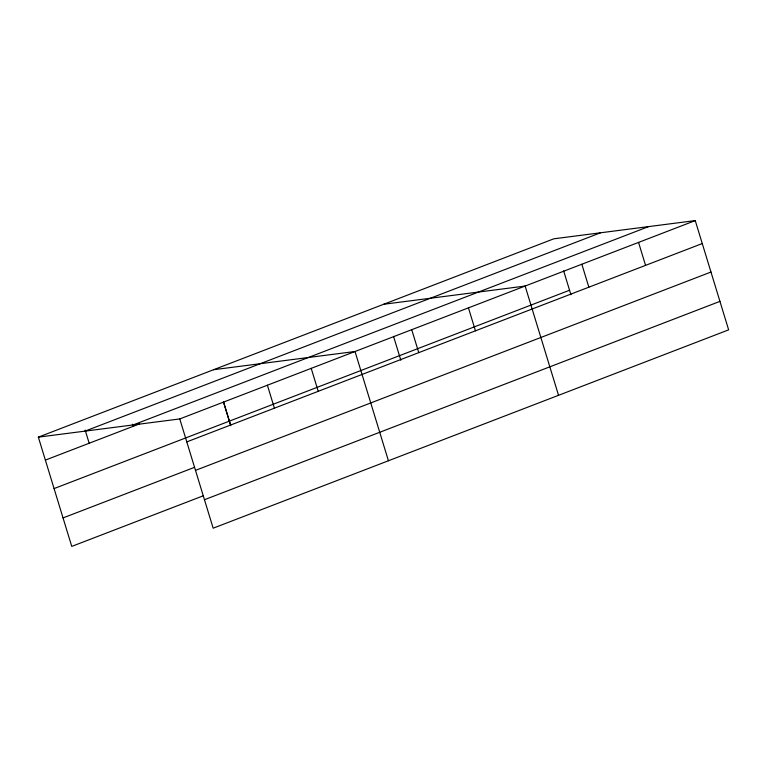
<?xml version="1.0" encoding="UTF-8"?>
<svg xmlns="http://www.w3.org/2000/svg" width="767" height="767" viewBox="0 0 767 767"><rect width="100%" height="100%" fill="white"/><g stroke="black" fill="none" stroke-linecap="round" stroke-linejoin="round"><path stroke-width="1.15" d="M38.35 437.142L553.832 238.805L695.247 220.599L728.65 329.858L213.168 528.195L179.766 418.935L38.35 437.142L71.753 546.401L203.197 495.827M85.012 431.14L600.503 232.794M133.094 424.947L648.585 226.601M45.368 460.104L139.575 423.854M179.766 418.935L695.247 220.599M54.073 488.579L569.555 290.242M186.784 441.897L702.265 243.551M63.047 517.926L194.492 467.352M195.489 470.372L710.971 272.036M204.463 499.72L719.945 301.373M383.721 304.259L525.136 286.053L558.539 395.312M213.619 369.713L355.025 351.497L388.428 460.756M638.547 242.41L645.565 265.372M581.837 264.232L588.855 287.194M563.64 270.876L570.936 294.758M468.436 307.864L475.454 330.826M411.726 329.685L418.753 352.638M393.529 336.329L400.834 360.212M311.21 368.361L318.228 391.323M267.395 385.216L274.413 408.178M223.581 402.081L230.599 425.033M223.418 401.783L230.723 425.656M132.336 424.199L132.998 426.385M85.175 430.124L89.183 443.249"/></g></svg>
